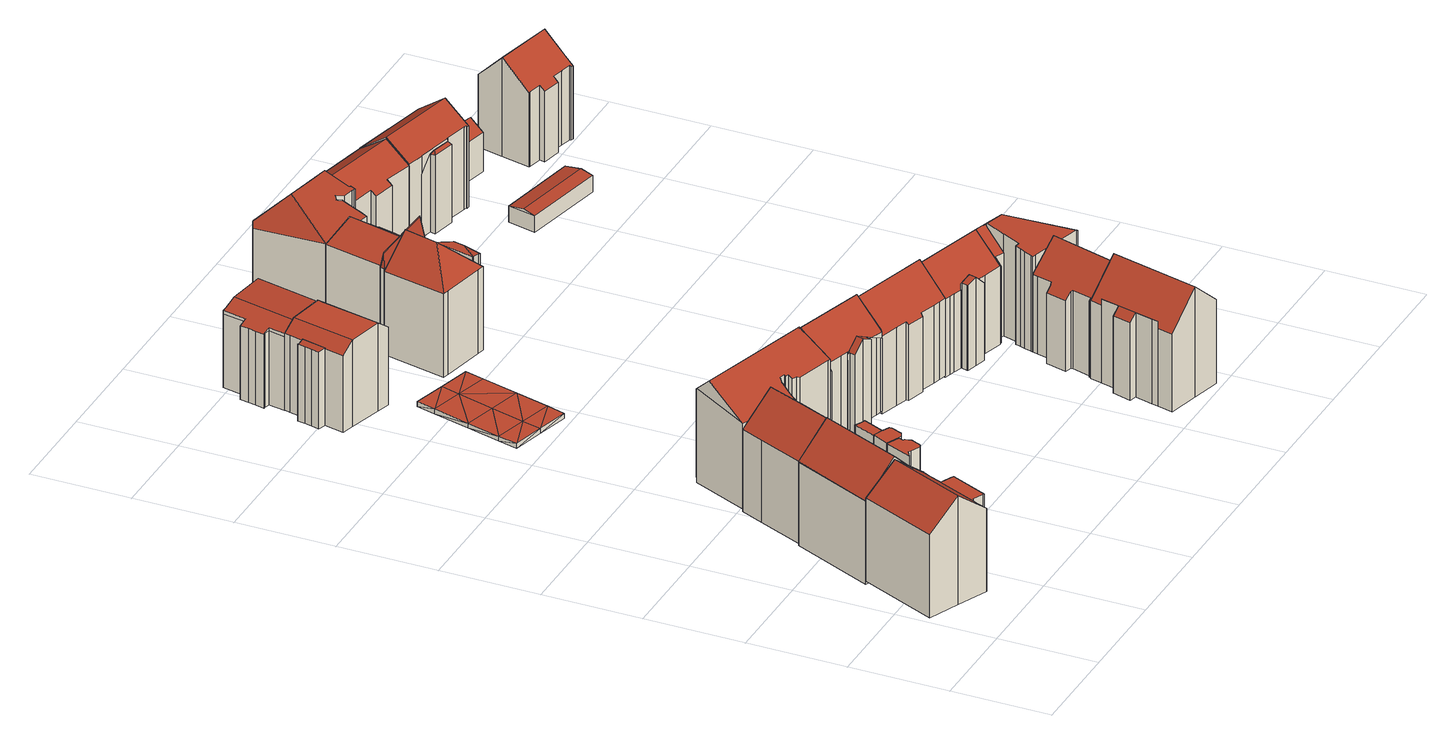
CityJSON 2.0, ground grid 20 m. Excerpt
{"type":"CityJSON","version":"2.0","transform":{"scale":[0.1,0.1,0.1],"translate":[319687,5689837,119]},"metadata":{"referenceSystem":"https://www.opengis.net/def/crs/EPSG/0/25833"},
"CityObjects":{
"building1":{"type":"Building","attributes":{"Gemeindeschluessel":14713000,"Geometrietyp2DReferenz":"3000","function":"31001_9998","roofType":"9999"},"children":["building1-1","building1-2"]},
"building1-1":{"type":"BuildingPart","attributes":{"Dachtyp_tdc":"tdcGableRoof","Dachneigung":38.21,"QualitaetDacherkennung":63,"Geometrietyp2DReferenz":"3000","roofType":"3100","measuredHeight":22.5},"parents":["building1"],"geometry":[{"type":"MultiSurface","lod":"2","boundaries":[[[0,1,2,3]],[[1,4,5,2]],[[4,6,7,5]],[[6,8,9,7]],[[10,11,12,13,14]],[[11,15,16,12]],[[15,17,18,16]],[[17,19,20,18]],[[19,21,22,20]],[[21,23,24,22]],[[23,25,26,24]],[[25,27,28,26]],[[27,29,30,28]],[[29,31,32,30]],[[31,33,34,32]],[[33,0,3,34]],[[29,27,25,23]],[[23,21,19,17,15,11,10,35,36,8,6,4,1,0,33,31,29]],[[3,2,5,7,9,37,13,12,16,18,20,22,24,26,28,30,32,34]],[[38,36,35]],[[37,9,8,36,38]],[[10,14,38,35]],[[14,13,37,38]]],"semantics":{"surfaces":[{"type":"WallSurface"},{"type":"RoofSurface"},{"type":"GroundSurface"},{"type":"ClosureSurface"}],"values":[0,0,0,0,0,0,0,0,0,0,0,0,0,0,0,0,1,1,2,0,3,0,3]}}]},
"building1-2":{"type":"BuildingPart","attributes":{"Dachtyp_tdc":"tdcPolyFlatRoof","Dachneigung":0,"QualitaetDacherkennung":74,"Geometrietyp2DReferenz":"3000","roofType":"1000","measuredHeight":17.11},"parents":["building1"],"geometry":[{"type":"MultiSurface","lod":"2","boundaries":[[[39,40,41,42]],[[40,43,44,41]],[[43,14,13,44]],[[45,9,8]],[[45,46,47,9]],[[46,48,49,47]],[[48,39,42,49]],[[48,46,45,36,38,14,43,40,39]],[[42,41,44,13,37,9,47,49]],[[37,13,14,38]],[[8,36,45]],[[9,37,38,36,8]]],"semantics":{"surfaces":[{"type":"WallSurface"},{"type":"RoofSurface"},{"type":"GroundSurface"},{"type":"ClosureSurface"}],"values":[0,0,0,0,0,0,0,1,2,3,0,3]}}]},
"building2":{"type":"Building","attributes":{"Gemeindeschluessel":14713000,"Geometrietyp2DReferenz":"3000","function":"31001_9998","roofType":"9999"},"children":["building2-1","building2-2","building2-3","building2-4"]},
"building2-1":{"type":"BuildingPart","attributes":{"Dachtyp_tdc":"tdcGableRoof","Dachneigung":44.18,"QualitaetDacherkennung":54,"Geometrietyp2DReferenz":"3000","roofType":"3100","measuredHeight":23.8},"parents":["building2"],"geometry":[{"type":"MultiSurface","lod":"2","boundaries":[[[50,51,52,53]],[[54,55,56,57]],[[55,58,59,56]],[[58,60,61,59]],[[60,50,53,61]],[[62,63,64,65]],[[55,54,51,64,63,58]],[[51,54,66,67]],[[50,65,64,51]],[[60,62,65,50]],[[58,63,62,60]],[[53,52,68,69,57,56,59,61]],[[68,52,51,67]],[[69,68,67,66]],[[57,69,66,54]]],"semantics":{"surfaces":[{"type":"WallSurface"},{"type":"RoofSurface"},{"type":"GroundSurface"},{"type":"ClosureSurface"}],"values":[0,0,0,0,0,1,1,0,0,0,0,2,3,3,3]}}]},
"building2-2":{"type":"BuildingPart","attributes":{"Dachtyp_tdc":"tdcPolyFlatRoof","Dachneigung":4.28,"QualitaetDacherkennung":78,"Geometrietyp2DReferenz":"3000","roofType":"2100","measuredHeight":19.68},"parents":["building2"],"geometry":[{"type":"MultiSurface","lod":"2","boundaries":[[[70,71,72,52,51]],[[71,73,74,72]],[[73,75,76,74]],[[73,71,70,77,75]],[[76,68,52,72,74]],[[68,76,75,77,67]],[[51,67,77,70]],[[52,68,67,51]]],"semantics":{"surfaces":[{"type":"WallSurface"},{"type":"RoofSurface"},{"type":"GroundSurface"},{"type":"ClosureSurface"}],"values":[0,0,0,1,2,3,0,3]}}]},
"building2-3":{"type":"BuildingPart","attributes":{"Dachtyp_tdc":"tdcPolyFlatRoof","Dachneigung":0,"QualitaetDacherkennung":79,"Geometrietyp2DReferenz":"3000","roofType":"1000","measuredHeight":19.69},"parents":["building2"],"geometry":[{"type":"MultiSurface","lod":"2","boundaries":[[[78,79,80,76,75]],[[79,81,82,80]],[[81,83,84,82]],[[83,85,86,84]],[[85,87,88,89,86]],[[87,85,83,81,79,78,90,91]],[[69,68,76,80,82,84,86,89]],[[67,66,92,91,90,77]],[[68,69,66,67]],[[75,77,90,78]],[[75,76,68,67,77]],[[92,88,87,91]],[[92,66,69,89,88]]],"semantics":{"surfaces":[{"type":"WallSurface"},{"type":"RoofSurface"},{"type":"GroundSurface"},{"type":"ClosureSurface"}],"values":[0,0,0,0,0,1,2,0,3,0,3,0,3]}}]},
"building2-4":{"type":"BuildingPart","attributes":{"Dachtyp_tdc":"tdcPolyFlatRoof","Dachneigung":0,"QualitaetDacherkennung":75,"Geometrietyp2DReferenz":"3000","roofType":"1000","measuredHeight":19.68},"parents":["building2"],"geometry":[{"type":"MultiSurface","lod":"2","boundaries":[[[88,93,94,89]],[[93,95,96,94]],[[95,97,98,96]],[[97,99,100,98]],[[99,101,102,100]],[[101,103,104,102]],[[103,105,106,104]],[[105,107,54,57,106]],[[107,105,103,101,99,97,95,93,88,92]],[[69,89,94,96,98,100,102,104,106,57]],[[89,69,66,92,88]],[[66,54,107,92]],[[57,54,66,69]]],"semantics":{"surfaces":[{"type":"WallSurface"},{"type":"RoofSurface"},{"type":"GroundSurface"},{"type":"ClosureSurface"}],"values":[0,0,0,0,0,0,0,0,1,2,3,0,3]}}]},
"building3":{"type":"Building","attributes":{"Dachtyp_tdc":"tdcFreeFormRoof","Gemeindeschluessel":14713000,"Dachneigung":41.62,"QualitaetDacherkennung":52,"Geometrietyp2DReferenz":"3000","function":"31001_9998","roofType":"5000","measuredHeight":23.27},"geometry":[{"type":"MultiSurface","lod":"2","boundaries":[[[65,108,109,110]],[[108,111,112,109]],[[111,113,114,112]],[[113,115,116,114]],[[115,117,118,116]],[[117,119,120,118]],[[119,121,122,120]],[[121,123,124,122]],[[123,125,126,124]],[[125,127,128,126]],[[127,129,130,128]],[[129,131,132,130]],[[131,65,110,132]],[[133,134,111,108,65]],[[119,117,115,113,134,133,131,129,127,125,123,121]],[[113,111,134]],[[65,131,133]],[[110,109,112,114,116,118,120,122,124,126,128,130,132]]],"semantics":{"surfaces":[{"type":"WallSurface"},{"type":"RoofSurface"},{"type":"GroundSurface"}],"values":[0,0,0,0,0,0,0,0,0,0,0,0,0,1,1,0,0,2]}}]},
"building4":{"type":"Building","attributes":{"Dachtyp_tdc":"tdcFreeFormRoof","Gemeindeschluessel":14713000,"Dachneigung":27.57,"QualitaetDacherkennung":31,"Geometrietyp2DReferenz":"3000","function":"31001_9998","roofType":"5000","measuredHeight":22.54},"geometry":[{"type":"MultiSurface","lod":"2","boundaries":[[[135,136,137,138]],[[136,139,140,137]],[[139,141,142,140]],[[141,143,144,142]],[[143,145,146,144]],[[145,147,148,146]],[[147,149,150,148]],[[149,151,152,150]],[[151,153,154,152]],[[153,155,156,154]],[[155,157,158,156]],[[157,159,160,158]],[[159,161,162,160]],[[161,163,164,162]],[[163,165,166,164]],[[165,167,168,166]],[[167,169,170,168]],[[169,135,138,170]],[[171,169,167,165,172]],[[159,157,155,153,151,149,147,145,143,141,139,136,135,171,172,163,161]],[[165,163,172]],[[135,169,171]],[[138,137,140,142,144,146,148,150,152,154,156,158,160,162,164,166,168,170]]],"semantics":{"surfaces":[{"type":"WallSurface"},{"type":"RoofSurface"},{"type":"GroundSurface"}],"values":[0,0,0,0,0,0,0,0,0,0,0,0,0,0,0,0,0,0,1,1,0,0,2]}}]},
"building5":{"type":"Building","attributes":{"Gemeindeschluessel":14713000,"Geometrietyp2DReferenz":"3000","function":"31001_9998","roofType":"9999"},"children":["building5-1","building5-2"]},
"building5-1":{"type":"BuildingPart","attributes":{"Dachtyp_tdc":"tdcCutGableRoof","Dachneigung":2.38,"QualitaetDacherkennung":64,"Geometrietyp2DReferenz":"3000","roofType":"9999","measuredHeight":18.18},"parents":["building5"],"geometry":[{"type":"MultiSurface","lod":"2","boundaries":[[[173,174,175,176]],[[177,178,179,180]],[[178,181,182,179]],[[181,183,184,182]],[[183,185,186,184]],[[185,187,188,186]],[[187,189,190,188]],[[189,191,192,190]],[[191,193,194,192]],[[193,195,196,194]],[[195,173,176,196]],[[185,183,181,178,177,174,173,195]],[[193,191,189,187]],[[195,193,187,185]],[[176,175,180,179,182,184,186,188,190,192,194,196]],[[177,180,175,174]]],"semantics":{"surfaces":[{"type":"WallSurface"},{"type":"RoofSurface"},{"type":"GroundSurface"},{"type":"ClosureSurface"}],"values":[0,0,0,0,0,0,0,0,0,0,0,1,1,1,2,3]}}]},
"building5-2":{"type":"BuildingPart","attributes":{"Dachtyp_tdc":"tdcPolyFlatRoof","Dachneigung":6.47,"QualitaetDacherkennung":74,"Geometrietyp2DReferenz":"3000","roofType":"2100","measuredHeight":16.08},"parents":["building5"],"geometry":[{"type":"MultiSurface","lod":"2","boundaries":[[[197,175,174]],[[197,198,199,175]],[[198,200,201,199]],[[200,202,203,201]],[[202,204,205,203]],[[204,206,207,205]],[[206,208,179,207]],[[208,209,177,180,179]],[[208,206,204,202,200,198,197,209]],[[180,175,199,201,203,205,207,179]],[[174,177,209,197]],[[174,175,180,177]]],"semantics":{"surfaces":[{"type":"WallSurface"},{"type":"RoofSurface"},{"type":"GroundSurface"},{"type":"ClosureSurface"}],"values":[0,0,0,0,0,0,0,0,1,2,0,3]}}]},
"building6":{"type":"Building","attributes":{"Stand_DGM":"2023","Stand_Basis-DLM":"2022","Gemeindeschluessel":"14713000","ObjektHoehe":1,"Stand_Laserscan":"2023","BodenHoehe":122.05,"Stand_3D-Stadtmodell":"2025","Geometrietyp2DReferenz":2000,"AbsoluteHoehe":123.05,"function":"53001_1800","roofType":"9999","measuredHeight":1},"geometry":[{"type":"MultiSurface","lod":"2","boundaries":[[[210,211,212]],[[212,211,213]],[[214,215,210]],[[214,210,212]],[[216,215,217]],[[217,215,214]],[[218,216,219]],[[219,216,217]],[[212,213,220]],[[220,213,221]],[[214,212,222]],[[222,212,220]],[[217,214,222]],[[217,222,223]],[[219,217,224]],[[224,217,223]],[[213,211,225]],[[213,225,226]],[[211,210,227]],[[211,227,225]],[[210,215,228]],[[210,228,227]],[[215,216,229]],[[215,229,228]],[[216,218,230]],[[216,230,229]],[[218,219,231]],[[218,231,230]],[[219,224,232]],[[219,232,231]],[[224,223,233]],[[224,233,232]],[[223,222,234]],[[223,234,233]],[[222,220,235]],[[222,235,234]],[[220,221,236]],[[220,236,235]],[[221,213,226]],[[221,226,236]],[[237,225,227]],[[226,225,237]],[[227,228,238]],[[237,227,238]],[[239,228,229]],[[238,228,239]],[[231,229,230]],[[239,229,231]],[[235,226,237]],[[236,226,235]],[[234,237,238]],[[235,237,234]],[[234,238,239]],[[233,234,239]],[[232,239,231]],[[233,239,232]]],"semantics":{"surfaces":[{"type":"RoofSurface"},{"type":"WallSurface"},{"type":"GroundSurface"}],"values":[0,0,0,0,0,0,0,0,0,0,0,0,0,0,0,0,1,1,1,1,1,1,1,1,1,1,1,1,1,1,1,1,1,1,1,1,1,1,1,1,2,2,2,2,2,2,2,2,2,2,2,2,2,2,2,2]}}]},
"building7":{"type":"Building","attributes":{"Dachtyp_tdc":"tdcFreeFormRoof","Gemeindeschluessel":14713000,"Dachneigung":2.8,"QualitaetDacherkennung":75,"Geometrietyp2DReferenz":"3000","function":"31001_9998","roofType":"5000","measuredHeight":17.63},"geometry":[{"type":"MultiSurface","lod":"2","boundaries":[[[240,241,242,243]],[[241,244,245,242]],[[244,246,247,245]],[[246,248,249,247]],[[248,250,251,249]],[[250,252,253,251]],[[252,254,255,253]],[[254,256,257,255]],[[256,258,259,257]],[[258,260,261,259]],[[260,262,263,261]],[[262,264,265,263]],[[264,266,267,265]],[[266,240,243,267]],[[268,269,270,271]],[[272,273,274,275,256,254,252,250,276,277,183,278]],[[269,272,278,279,270]],[[240,270,279,241]],[[241,279,278,183,244]],[[244,183,277,246]],[[246,277,276,248]],[[248,276,250]],[[258,275,274,260]],[[256,275,258]],[[260,274,273,262]],[[262,273,272,269,268,264]],[[266,271,270,240]],[[264,268,271,266]],[[243,242,245,247,249,251,253,255,257,259,261,263,265,267]]],"semantics":{"surfaces":[{"type":"WallSurface"},{"type":"RoofSurface"},{"type":"GroundSurface"}],"values":[0,0,0,0,0,0,0,0,0,0,0,0,0,0,1,1,1,0,0,0,0,0,0,0,0,0,0,0,2]}}]},
"building8":{"type":"Building","attributes":{"Gemeindeschluessel":14713000,"Geometrietyp2DReferenz":"3000","function":"31001_9998","roofType":"9999"},"children":["building8-1","building8-2"]},
"building8-1":{"type":"BuildingPart","attributes":{"Dachtyp_tdc":"tdcGableRoof","Dachneigung":44.52,"QualitaetDacherkennung":55,"Geometrietyp2DReferenz":"3000","roofType":"3100","measuredHeight":21.9},"parents":["building8"],"geometry":[{"type":"MultiSurface","lod":"2","boundaries":[[[280,281,282,283,284]],[[281,285,286,282]],[[285,287,288,286]],[[287,289,290,288]],[[289,291,292,290]],[[291,293,294,292]],[[293,295,296,294]],[[295,297,298,296]],[[297,299,300,298]],[[299,301,302,300]],[[301,303,304,302]],[[303,305,306,304]],[[305,307,308,309,306]],[[303,301,299,297,295,293,291]],[[291,289,287,285,281,280,310,311,312,307,305,303]],[[283,282,286,288,290,292,294,296,298,300,302,304,306,309,313]],[[280,284,310]],[[312,308,307]],[[284,283,313,311,310]],[[311,313,309,308,312]]],"semantics":{"surfaces":[{"type":"WallSurface"},{"type":"RoofSurface"},{"type":"GroundSurface"},{"type":"ClosureSurface"}],"values":[0,0,0,0,0,0,0,0,0,0,0,0,0,1,1,2,0,0,3,3]}}]},
"building8-2":{"type":"BuildingPart","attributes":{"Dachtyp_tdc":"tdcGableRoof","Dachneigung":47.71,"QualitaetDacherkennung":63,"Geometrietyp2DReferenz":"3000","roofType":"3100","measuredHeight":18.63},"parents":["building8"],"geometry":[{"type":"MultiSurface","lod":"2","boundaries":[[[314,284,283,315]],[[308,316,317,309]],[[316,318,319,317]],[[318,320,321,319]],[[320,322,323,321]],[[322,324,325,323]],[[324,326,327,325]],[[326,328,329,327]],[[328,330,331,329]],[[330,332,333,331]],[[332,334,335,333]],[[334,314,315,335]],[[330,328,326,324,322,320,318,316,308,312,336]],[[336,310,284,314,334,332,330]],[[315,283,313,309,317,319,321,323,325,327,329,331,333,335]],[[311,310,336]],[[313,283,284,310,311]],[[312,311,336]],[[308,309,313,311,312]]],"semantics":{"surfaces":[{"type":"WallSurface"},{"type":"RoofSurface"},{"type":"GroundSurface"},{"type":"ClosureSurface"}],"values":[0,0,0,0,0,0,0,0,0,0,0,0,1,1,2,0,3,0,3]}}]},
"building9":{"type":"Building","attributes":{"Dachtyp_tdc":"tdcGableRoof","Gemeindeschluessel":14713000,"Dachneigung":44.73,"QualitaetDacherkennung":87,"Geometrietyp2DReferenz":"3000","function":"31001_9998","roofType":"3100","measuredHeight":21.91},"geometry":[{"type":"MultiSurface","lod":"2","boundaries":[[[337,338,339,340]],[[338,341,342,339]],[[341,343,344,342]],[[343,345,346,344]],[[345,347,348,346]],[[347,349,350,348]],[[349,351,352,350]],[[351,353,354,352]],[[353,355,356,354]],[[355,357,358,356]],[[357,359,360,358]],[[359,361,362,360]],[[361,337,340,362]],[[357,355,353,351,349,347,345,343,341,338,337]],[[337,361,359,357]],[[340,339,342,344,346,348,350,352,354,356,358,360,362]]],"semantics":{"surfaces":[{"type":"WallSurface"},{"type":"RoofSurface"},{"type":"GroundSurface"}],"values":[0,0,0,0,0,0,0,0,0,0,0,0,0,1,1,2]}}]},
"building10":{"type":"Building","attributes":{"Gemeindeschluessel":14713000,"Geometrietyp2DReferenz":"3000","function":"31001_9998","roofType":"9999"},"children":["building10-1","building10-2"]},
"building10-1":{"type":"BuildingPart","attributes":{"Dachtyp_tdc":"tdcFreeFormRoof","Dachneigung":43.85,"QualitaetDacherkennung":58,"Geometrietyp2DReferenz":"3000","roofType":"5000","measuredHeight":22.98},"parents":["building10"],"geometry":[{"type":"MultiSurface","lod":"2","boundaries":[[[363,364,365,366]],[[364,367,368,365]],[[367,369,370,368]],[[369,371,372,370]],[[371,373,374,372]],[[373,375,376,374]],[[375,377,378,376]],[[377,379,380,378]],[[379,381,382,380]],[[381,383,384,382]],[[377,375,373,385]],[[373,371,369,367,385]],[[367,364,363,386,387,383,381,379,377,385]],[[384,388,389,366,365,368,370,372,374,376,378,380,382]],[[388,384,383,387]],[[389,388,387,386]],[[363,366,389,386]]],"semantics":{"surfaces":[{"type":"WallSurface"},{"type":"RoofSurface"},{"type":"GroundSurface"},{"type":"ClosureSurface"}],"values":[0,0,0,0,0,0,0,0,0,0,1,1,1,2,3,3,3]}}]},
"building10-2":{"type":"BuildingPart","attributes":{"Dachtyp_tdc":"tdcHipRoof","Dachneigung":44.93,"QualitaetDacherkennung":37,"Geometrietyp2DReferenz":"3000","roofType":"3200","measuredHeight":19},"parents":["building10"],"geometry":[{"type":"MultiSurface","lod":"2","boundaries":[[[390,391,392,393]],[[391,394,363,366,392]],[[395,387,388,387]],[[396,384,383]],[[396,397,398,384]],[[397,399,400,398]],[[399,401,402,400]],[[401,403,404,402]],[[403,405,406,404]],[[405,390,393,406]],[[407,394,391,390,408]],[[401,399,397,396,395,409]],[[390,405,403,401,409,408]],[[395,407,408,409]],[[393,392,366,389,388,384,398,400,402,404,406]],[[386,363,394,407]],[[386,389,366,363]],[[387,386,407,395]],[[388,389,386,387]],[[396,383,387,395]],[[383,384,388,387]]],"semantics":{"surfaces":[{"type":"WallSurface"},{"type":"RoofSurface"},{"type":"GroundSurface"},{"type":"ClosureSurface"}],"values":[0,0,0,0,0,0,0,0,0,0,1,1,1,1,2,0,3,0,3,0,3]}}]},
"building11":{"type":"Building","attributes":{"Gemeindeschluessel":14713000,"Geometrietyp2DReferenz":"3000","function":"31001_9998","roofType":"9999"},"children":["building11-1","building11-2"]},
"building11-1":{"type":"BuildingPart","attributes":{"Dachtyp_tdc":"tdcFreeFormRoof","Dachneigung":81.94,"QualitaetDacherkennung":30,"Geometrietyp2DReferenz":"3000","roofType":"5000","measuredHeight":23.15},"parents":["building11"],"geometry":[{"type":"MultiSurface","lod":"2","boundaries":[[[410,411,412,376]],[[413,414,380,415,416]],[[414,410,376,380]],[[417,414,413]],[[418,417,413,419,420,411]],[[418,411,410]],[[417,418,410,414]],[[376,412,421,415,380]],[[416,419,413]],[[415,421,420,419,416]],[[421,412,411,420]]],"semantics":{"surfaces":[{"type":"WallSurface"},{"type":"RoofSurface"},{"type":"GroundSurface"},{"type":"ClosureSurface"}],"values":[0,0,0,1,1,1,1,2,0,3,3]}}]},
"building11-2":{"type":"BuildingPart","attributes":{"Dachtyp_tdc":"tdcGableRoof","Dachneigung":36.07,"QualitaetDacherkennung":65,"Geometrietyp2DReferenz":"3000","roofType":"3100","measuredHeight":20.67},"parents":["building11"],"geometry":[{"type":"MultiSurface","lod":"2","boundaries":[[[422,423,424,425]],[[423,426,427,424]],[[426,428,429,427]],[[428,430,431,429]],[[430,432,433,431]],[[432,434,435,433]],[[434,436,437,435]],[[436,438,439,437]],[[438,440,441,439]],[[440,416,415,441]],[[442,443,444,412,411]],[[443,445,446,444]],[[445,447,448,446]],[[447,449,450,448]],[[449,422,425,450]],[[445,443,442,451]],[[451,419,416,440,438,436,434,432,430,428,426,423,422,449,447,445]],[[425,424,427,429,431,433,435,437,439,441,415,421,412,444,446,448,450]],[[420,419,451]],[[421,415,416,419,420]],[[442,411,420,451]],[[421,420,411,412]]],"semantics":{"surfaces":[{"type":"WallSurface"},{"type":"RoofSurface"},{"type":"GroundSurface"},{"type":"ClosureSurface"}],"values":[0,0,0,0,0,0,0,0,0,0,0,0,0,0,0,1,1,2,0,3,0,3]}}]},
"building12":{"type":"Building","attributes":{"Gemeindeschluessel":14713000,"Geometrietyp2DReferenz":"3000","function":"31001_9998","roofType":"9999"},"children":["building12-1","building12-2"]},
"building12-1":{"type":"BuildingPart","attributes":{"Dachtyp_tdc":"tdcPolyFlatRoof","Dachneigung":44.92,"QualitaetDacherkennung":43,"Geometrietyp2DReferenz":"3000","roofType":"2100","measuredHeight":17.44},"parents":["building12"],"geometry":[{"type":"MultiSurface","lod":"2","boundaries":[[[452,453,454]],[[454,455,456,452]],[[455,457,458,456]],[[457,459,460,458]],[[459,461,462,460]],[[461,463,464,462]],[[463,465,466,464]],[[465,467,468,466]],[[465,463,461,459,457,455,454,467]],[[469,452,456,458,460,462,464,466]],[[470,471,468,467,454]],[[452,469,471,453]],[[453,471,470,454]],[[466,468,471,469]]],"semantics":{"surfaces":[{"type":"WallSurface"},{"type":"RoofSurface"},{"type":"GroundSurface"},{"type":"ClosureSurface"}],"values":[0,0,0,0,0,0,0,0,1,2,0,3,3,3]}}]},
"building12-2":{"type":"BuildingPart","attributes":{"Dachtyp_tdc":"tdcGableRoof","Dachneigung":45.42,"QualitaetDacherkennung":51,"Geometrietyp2DReferenz":"3000","roofType":"3100","measuredHeight":22.75},"parents":["building12"],"geometry":[{"type":"MultiSurface","lod":"2","boundaries":[[[468,472,473,466]],[[472,474,475,473]],[[474,476,477,475]],[[476,478,479,477]],[[478,480,481,479]],[[480,482,483,481]],[[482,484,485,483]],[[484,486,487,485]],[[486,488,489,487]],[[488,490,491,489]],[[490,492,493,491]],[[492,494,495,493]],[[494,496,497,495]],[[496,498,499,497]],[[498,500,501,499]],[[500,502,503,501]],[[502,453,452,503]],[[500,498,496,494,492,490,488,486,484,482,480,478,476,474]],[[474,472,468,471,453,502,500]],[[469,466,473,475,477,479,481,483,485,487,489,491,493,495,497,499,501,503,452]],[[469,452,453,471]],[[466,469,471,468]]],"semantics":{"surfaces":[{"type":"WallSurface"},{"type":"RoofSurface"},{"type":"GroundSurface"},{"type":"ClosureSurface"}],"values":[0,0,0,0,0,0,0,0,0,0,0,0,0,0,0,0,0,1,1,2,3,3]}}]},
"building13":{"type":"Building","attributes":{"Gemeindeschluessel":14713000,"Geometrietyp2DReferenz":"3000","function":"31001_9998","roofType":"9999"},"children":["building13-1","building13-2"]},
"building13-1":{"type":"BuildingPart","attributes":{"Dachtyp_tdc":"tdcGableRoof","Dachneigung":44.52,"QualitaetDacherkennung":56,"Geometrietyp2DReferenz":"3000","roofType":"3100","measuredHeight":21.56},"parents":["building13"],"geometry":[{"type":"MultiSurface","lod":"2","boundaries":[[[504,505,506,507]],[[505,508,509,506]],[[508,510,511,509]],[[510,512,513,511]],[[512,514,515,513]],[[514,516,517,515]],[[516,518,519,517]],[[518,520,521,519]],[[520,522,523,521]],[[522,524,525,523]],[[524,526,527,525]],[[526,528,529,530,527]],[[524,522,520,518,516,514,512]],[[512,510,508,505,504,531,532,528,526,524]],[[533,507,506,509,511,513,515,517,519,521,523,525,527,530]],[[532,529,528]],[[504,507,533,531]],[[531,533,530,529,532]]],"semantics":{"surfaces":[{"type":"WallSurface"},{"type":"RoofSurface"},{"type":"GroundSurface"},{"type":"ClosureSurface"}],"values":[0,0,0,0,0,0,0,0,0,0,0,0,1,1,2,0,3,3]}}]},
"building13-2":{"type":"BuildingPart","attributes":{"Dachtyp_tdc":"tdcGableRoof","Dachneigung":44.55,"QualitaetDacherkennung":48,"Geometrietyp2DReferenz":"3000","roofType":"3100","measuredHeight":18.28},"parents":["building13"],"geometry":[{"type":"MultiSurface","lod":"2","boundaries":[[[534,535,536,537]],[[535,538,539,536]],[[538,540,541,539]],[[540,542,543,541]],[[542,544,545,543]],[[544,546,547,545]],[[546,548,504,507,547]],[[529,534,537,530]],[[549,548,546,544,542,540]],[[540,538,535,534,529,532,549]],[[537,536,539,541,543,545,547,507,533,530]],[[531,504,548,549]],[[533,507,504,531]],[[532,531,549]],[[529,530,533,531,532]]],"semantics":{"surfaces":[{"type":"WallSurface"},{"type":"RoofSurface"},{"type":"GroundSurface"},{"type":"ClosureSurface"}],"values":[0,0,0,0,0,0,0,0,1,1,2,0,3,0,3]}}]},
"building14":{"type":"Building","attributes":{"Dachtyp_tdc":"tdcFreeFormRoof","Gemeindeschluessel":14713000,"Dachneigung":14.24,"QualitaetDacherkennung":30,"Geometrietyp2DReferenz":"3000","function":"31001_9998","roofType":"5000","measuredHeight":21.64},"geometry":[{"type":"MultiSurface","lod":"2","boundaries":[[[550,551,552,553]],[[551,554,555,552]],[[554,556,557,555]],[[556,558,559,557]],[[558,560,561,559]],[[560,562,563,561]],[[562,564,565,563]],[[564,566,567,565]],[[566,568,569,567]],[[568,570,571,569]],[[570,572,573,571]],[[572,574,575,573]],[[574,576,577,575]],[[576,578,579,577]],[[578,580,581,579]],[[580,582,583,581]],[[582,550,553,583]],[[584,585,578,576,586]],[[564,562,560,558,556,554,551,550,587,584,586,574,572,570,568,566]],[[584,587,582,580,585]],[[576,574,586]],[[580,578,585]],[[550,582,587]],[[553,552,555,557,559,561,563,565,567,569,571,573,575,577,579,581,583]]],"semantics":{"surfaces":[{"type":"WallSurface"},{"type":"RoofSurface"},{"type":"GroundSurface"}],"values":[0,0,0,0,0,0,0,0,0,0,0,0,0,0,0,0,0,1,1,1,0,0,0,2]}}]},
"building15":{"type":"Building","attributes":{"Dachtyp_tdc":"tdcFreeFormRoof","Gemeindeschluessel":14713000,"Dachneigung":44.38,"QualitaetDacherkennung":50,"Geometrietyp2DReferenz":"3000","function":"31001_9998","roofType":"5000","measuredHeight":21.51},"geometry":[{"type":"MultiSurface","lod":"2","boundaries":[[[588,589,590,591]],[[589,592,593,590]],[[592,594,595,593]],[[594,596,597,595]],[[596,598,599,597]],[[598,600,601,599]],[[600,602,603,601]],[[602,604,605,603]],[[604,606,607,605]],[[606,608,609,607]],[[608,610,611,609]],[[610,612,613,611]],[[612,614,615,613]],[[614,616,617,615]],[[616,618,619,617]],[[618,620,621,619]],[[620,622,623,621]],[[622,624,625,623]],[[624,588,591,625]],[[626,627,608,606,604,602,600,598,596,594,592,589,588]],[[612,610,627,626,624,622,620,618,616,614]],[[610,608,627]],[[588,624,626]],[[591,590,593,595,597,599,601,603,605,607,609,611,613,615,617,619,621,623,625]]],"semantics":{"surfaces":[{"type":"WallSurface"},{"type":"RoofSurface"},{"type":"GroundSurface"}],"values":[0,0,0,0,0,0,0,0,0,0,0,0,0,0,0,0,0,0,0,1,1,0,0,2]}}]},
"building16":{"type":"Building","attributes":{"Gemeindeschluessel":14713000,"Geometrietyp2DReferenz":"3000","function":"31001_9998","roofType":"9999"},"children":["building16-1","building16-2"]},
"building16-1":{"type":"BuildingPart","attributes":{"Dachtyp_tdc":"tdcGableRoof","Dachneigung":44.75,"QualitaetDacherkennung":82,"Geometrietyp2DReferenz":"3000","roofType":"3100","measuredHeight":21.47},"parents":["building16"],"geometry":[{"type":"MultiSurface","lod":"2","boundaries":[[[628,629,630,631]],[[629,632,633,630]],[[632,634,635,633]],[[634,636,637,635]],[[636,638,639,637]],[[638,640,641,639]],[[640,642,643,641]],[[638,636,634,632,629,628,644,645,646]],[[646,642,640,638]],[[647,648,631,630,633,635,637,639,641,643]],[[645,649,646]],[[628,631,648,644]],[[644,648,647,649,645]],[[649,642,646]],[[647,643,642,649]]],"semantics":{"surfaces":[{"type":"WallSurface"},{"type":"RoofSurface"},{"type":"GroundSurface"},{"type":"ClosureSurface"}],"values":[0,0,0,0,0,0,0,1,1,2,0,3,3,0,3]}}]},
"building16-2":{"type":"BuildingPart","attributes":{"Dachtyp_tdc":"tdcHipAndGableRoof","Dachneigung":10.36,"QualitaetDacherkennung":31,"Geometrietyp2DReferenz":"3000","roofType":"5000","measuredHeight":21.82},"parents":["building16"],"geometry":[{"type":"MultiSurface","lod":"2","boundaries":[[[650,651,652,653]],[[651,654,655,652]],[[654,656,657,655]],[[656,658,659,657]],[[658,660,661,659]],[[660,662,628,631,661]],[[642,663,664,643]],[[663,665,666,664]],[[665,667,668,666]],[[667,669,670,668]],[[669,671,672,670]],[[671,673,674,672]],[[673,675,676,674]],[[675,677,678,676]],[[677,679,680,678]],[[679,681,682,680]],[[681,683,684,682]],[[683,685,686,684]],[[685,687,611,686]],[[687,688,689,611]],[[688,690,609,689]],[[690,650,653,609]],[[687,685,683,681,679,677,675,673,671,691]],[[671,669,667,665,663,642,649,645,692,691]],[[692,662,660,658,656,654,651,650,690,688,687,691]],[[653,652,655,657,659,661,631,648,647,643,664,666,668,670,672,674,676,678,680,682,684,686,611,689,609]],[[644,628,662,692]],[[648,631,628,644]],[[645,644,692]],[[649,647,648,644,645]],[[642,643,647,649]]],"semantics":{"surfaces":[{"type":"WallSurface"},{"type":"RoofSurface"},{"type":"GroundSurface"},{"type":"ClosureSurface"}],"values":[0,0,0,0,0,0,0,0,0,0,0,0,0,0,0,0,0,0,0,0,0,0,1,1,1,2,0,3,0,3,3]}}]},
"building17":{"type":"Building","attributes":{"Dachtyp_tdc":"tdcFreeFormRoof","Gemeindeschluessel":14713000,"Dachneigung":36.03,"QualitaetDacherkennung":76,"Geometrietyp2DReferenz":"3000","function":"31001_9998","roofType":"5000","measuredHeight":20.44},"geometry":[{"type":"MultiSurface","lod":"2","boundaries":[[[693,694,695,696]],[[694,697,698,695]],[[697,699,700,698]],[[699,701,702,700]],[[701,703,704,702]],[[703,705,706,704]],[[705,707,708,706]],[[707,709,710,708]],[[709,711,712,710]],[[711,693,696,712]],[[713,697,694,714]],[[703,701,699,713,714,693,711,709,707,705]],[[694,693,714]],[[699,697,713]],[[696,695,698,700,702,704,706,708,710,712]]],"semantics":{"surfaces":[{"type":"WallSurface"},{"type":"RoofSurface"},{"type":"GroundSurface"}],"values":[0,0,0,0,0,0,0,0,0,0,1,1,0,0,2]}}]},
"building18":{"type":"Building","attributes":{"Gemeindeschluessel":14713000,"Geometrietyp2DReferenz":"3000","function":"31001_9998","roofType":"9999"},"children":["building18-1","building18-2"]},
"building18-1":{"type":"BuildingPart","attributes":{"Dachtyp_tdc":"tdcFreeFormRoof","Dachneigung":50.12,"QualitaetDacherkennung":26,"Geometrietyp2DReferenz":"3000","roofType":"5000","measuredHeight":16.88},"parents":["building18"],"geometry":[{"type":"MultiSurface","lod":"2","boundaries":[[[715,716,717,718]],[[716,719,720,717]],[[721,722,723,724]],[[722,715,718,723]],[[716,719,716,715,725]],[[715,722,726,725]],[[722,721,726]],[[721,716,725,726]],[[718,717,720,717,724,723]],[[717,716,721,724]]],"semantics":{"surfaces":[{"type":"WallSurface"},{"type":"RoofSurface"},{"type":"GroundSurface"},{"type":"ClosureSurface"}],"values":[0,0,0,0,1,1,1,1,2,3]}}]},
"building18-2":{"type":"BuildingPart","attributes":{"Dachtyp_tdc":"tdcGableRoof","Dachneigung":36.15,"QualitaetDacherkennung":79,"Geometrietyp2DReferenz":"3000","roofType":"3100","measuredHeight":20.64},"parents":["building18"],"geometry":[{"type":"MultiSurface","lod":"2","boundaries":[[[727,728,729,730]],[[728,731,732,729]],[[731,733,721,724,732]],[[734,735,720,719]],[[735,736,700,720]],[[736,737,738,700]],[[737,739,698,738]],[[739,740,741,698]],[[740,742,743,741]],[[742,744,745,743]],[[744,746,747,745]],[[746,727,730,747]],[[742,740,739,737]],[[737,736,735,734,733,731,728,727,746,744,742]],[[730,729,732,724,717,720,700,738,698,741,743,745,747]],[[719,716,721,733,734]],[[719,720,717,716]],[[717,724,721,716]]],"semantics":{"surfaces":[{"type":"WallSurface"},{"type":"RoofSurface"},{"type":"GroundSurface"},{"type":"ClosureSurface"}],"values":[0,0,0,0,0,0,0,0,0,0,0,0,1,1,2,0,3,3]}}]},
"building19":{"type":"Building","attributes":{"Dachtyp_tdc":"tdcGableRoof","Gemeindeschluessel":14713000,"Dachneigung":10.91,"QualitaetDacherkennung":13,"Geometrietyp2DReferenz":"3000","function":"31001_2463","roofType":"3100","measuredHeight":3.93},"geometry":[{"type":"MultiSurface","lod":"2","boundaries":[[[748,749,750,751]],[[749,752,753,750]],[[752,754,755,753]],[[754,748,751,755]],[[752,749,756]],[[748,754,757]],[[749,748,757,756]],[[754,752,756,757]],[[751,750,753,755]]],"semantics":{"surfaces":[{"type":"WallSurface"},{"type":"RoofSurface"},{"type":"GroundSurface"}],"values":[0,0,0,0,0,0,1,1,2]}}]},
"building20":{"type":"Building","attributes":{"Dachtyp_tdc":"tdcGableRoof","Gemeindeschluessel":14713000,"Dachneigung":42.48,"QualitaetDacherkennung":15,"Geometrietyp2DReferenz":"3000","function":"31001_9998","roofType":"3100","measuredHeight":10.23},"geometry":[{"type":"MultiSurface","lod":"2","boundaries":[[[758,759,760,761]],[[759,762,763,760]],[[762,764,765,763]],[[764,758,761,765]],[[762,759,766]],[[758,764,767]],[[759,758,767,766]],[[764,762,766,767]],[[761,760,763,765]]],"semantics":{"surfaces":[{"type":"WallSurface"},{"type":"RoofSurface"},{"type":"GroundSurface"}],"values":[0,0,0,0,0,0,1,1,2]}}]},
"building21":{"type":"Building","attributes":{"Dachtyp_tdc":"tdcGableRoof","Gemeindeschluessel":14713000,"Dachneigung":40.25,"QualitaetDacherkennung":62,"Geometrietyp2DReferenz":"3000","function":"31001_9998","roofType":"3100","measuredHeight":20.46},"geometry":[{"type":"MultiSurface","lod":"2","boundaries":[[[768,769,770,771]],[[769,772,773,770]],[[772,774,775,773]],[[774,776,777,775]],[[776,778,779,777]],[[778,780,781,779]],[[780,782,783,781]],[[782,784,785,783]],[[784,786,787,785]],[[786,788,789,787]],[[788,790,791,789]],[[790,792,793,791]],[[792,794,795,793]],[[794,796,797,795]],[[796,768,771,797]],[[792,790,788,786]],[[786,784,782,780,778,776,774,772,769,768,796,794,792]],[[771,770,773,775,777,779,781,783,785,787,789,791,793,795,797]]],"semantics":{"surfaces":[{"type":"WallSurface"},{"type":"RoofSurface"},{"type":"GroundSurface"}],"values":[0,0,0,0,0,0,0,0,0,0,0,0,0,0,0,1,1,2]}}]}
},
"vertices":[
[197,229,182],[195,224,182],[195,224,12],[197,229,12],[193,225,184],[193,225,12],[182,198,184],[182,198,12],[186,189,178],[186,189,12],[144,111,184],[143,111,184],[143,111,12],[144,111,12],[144,111,183],[139,101,184],[139,101,12],[137,96,184],[137,96,12],[132,83,184],[132,83,12],[130,79,184],[130,79,12],[68,106,237],[68,106,12],[5,133,183],[5,133,12],[73,289,184],[73,289,12],[135,261,237],[135,261,12],[197,233,184],[197,233,12],[199,233,182],[199,233,12],[179,193,184],[179,192,183],[179,193,12],[179,193,183],
[175,104,183],[173,105,183],[173,105,12],[175,104,12],[152,115,183],[152,115,12],[186,189,183],[202,182,183],[202,182,12],[208,179,183],[208,179,12],
[146,454,177],[269,400,177],[269,400,5],[146,454,5],[212,268,177],[198,236,177],[198,236,5],[212,268,5],[197,233,177],[197,233,5],[73,289,177],[73,289,5],[73,289,178],[135,261,243],[208,427,243],[146,454,179],[235,322,177],[250,355,177],[250,355,5],[235,322,5],
[269,400,201],[283,394,200],[283,394,5],[292,391,200],[292,391,5],[272,346,200],[272,346,5],[250,355,201],
[272,346,202],[285,340,202],[285,340,5],[286,336,202],[286,336,5],[276,313,202],[276,313,5],[266,308,202],[266,308,5],[261,310,202],[261,310,201],[261,310,5],[250,355,202],[235,322,202],[235,322,201],
[257,301,201],[257,301,5],[261,299,201],[261,299,5],[264,287,201],[264,287,5],[255,266,201],[255,266,5],[248,263,201],[248,263,5],[229,272,201],[229,272,5],[224,275,201],[224,275,5],[212,268,201],
[185,544,179],[185,544,9],[146,454,9],[205,590,179],[205,590,9],[324,538,185],[324,538,9],[328,536,182],[328,536,9],[325,531,182],[325,531,9],[305,484,182],[305,484,9],[318,478,169],[318,478,9],[320,477,167],[320,477,9],[299,430,167],[299,430,9],[298,431,168],[298,431,9],[285,436,181],[285,436,9],[269,400,181],[269,400,9],[207,427,241],[266,563,241],
[457,535,201],[452,536,201],[452,536,14],[457,535,14],[377,557,201],[377,557,14],[374,562,203],[374,562,14],[364,566,203],[364,566,14],[366,575,208],[366,575,14],[360,577,208],[360,577,14],[360,580,210],[360,580,14],[349,583,210],[349,583,14],[342,577,205],[342,577,14],[340,572,203],[340,572,14],[334,561,196],[334,561,14],[325,540,184],[325,540,14],[324,538,183],[324,538,14],[205,590,192],[205,590,14],[255,703,209],[255,703,14],[288,719,186],[288,719,14],[494,660,186],[494,660,14],[478,605,239],[242,673,239],
[147,1345,175],[155,1384,175],[155,1384,16],[147,1345,16],[166,1433,175],[165,1433,175],[165,1433,16],[166,1433,16],[171,1459,175],[171,1459,16],[174,1472,175],[174,1472,16],[201,1466,195],[201,1466,16],[268,1450,198],[268,1450,16],[295,1445,177],[295,1445,16],[267,1312,178],[267,1312,16],[241,1319,198],[241,1319,16],[173,1338,195],[173,1338,16],
[155,1384,177],[140,1389,175],[140,1389,16],[144,1405,175],[144,1405,16],[147,1419,175],[147,1419,16],[150,1435,175],[150,1435,16],[153,1434,175],[153,1434,16],[165,1433,177],[166,1433,177],
[214,1071,40],[204,1032,40],[279,1054,40],[269,1015,40],[297,1122,40],[232,1139,40],[252,1214,40],[318,1197,40],[263,1253,40],[328,1235,40],[345,1036,40],[334,998,40],[363,1104,40],[383,1179,40],[393,1218,40],[204,1032,30],[269,1015,30],[214,1071,30],[232,1139,30],[252,1214,30],[263,1253,30],[328,1235,30],[393,1218,30],[383,1179,30],[363,1104,30],[345,1036,30],[334,998,30],[279,1054,30],[297,1122,30],[318,1197,30],
[273,1450,168],[247,1455,168],[247,1455,15],[273,1450,15],[174,1472,168],[174,1472,15],[180,1505,168],[180,1505,15],[169,1508,168],[169,1508,15],[166,1508,168],[166,1508,15],[170,1526,168],[170,1526,15],[173,1541,168],[173,1541,15],[176,1559,168],[176,1559,15],[191,1556,168],[191,1556,15],[201,1604,168],[201,1604,15],[207,1602,168],[207,1602,15],[324,1577,168],[324,1577,15],[295,1445,168],[295,1445,15],[324,1577,170],[302,1582,192],[273,1450,192],[295,1445,170],[232,1597,188],[207,1602,177],[201,1604,175],[191,1556,175],[169,1508,170],[180,1505,175],[203,1465,188],[247,1455,190],
[516,528,185],[500,533,185],[500,533,21],[516,528,21],[516,528,180],[464,543,185],[464,543,21],[460,533,175],[460,533,21],[457,535,176],[457,535,21],[476,601,240],[476,601,21],[494,660,179],[494,660,21],[573,637,179],[573,637,21],[575,639,176],[575,639,21],[640,621,176],[640,621,21],[639,617,179],[639,617,21],[622,558,240],[622,558,21],[607,504,188],[607,504,21],[606,502,185],[606,502,172],[606,502,21],[521,527,185],[540,521,185],[581,509,185],[540,521,21],
[518,524,184],[518,524,21],[606,501,172],[606,501,21],[602,502,174],[602,502,21],[590,505,180],[590,505,21],[574,510,189],[574,510,21],[566,512,193],[566,512,21],[560,510,196],[560,510,21],[557,500,196],[557,500,21],[535,506,208],[535,506,21],[514,512,184],[514,512,21],[515,513,184],[515,513,21],[540,521,208],
[788,511,234],[772,454,176],[772,454,15],[788,511,15],[757,458,176],[757,458,15],[742,462,176],[742,462,15],[708,472,176],[708,472,15],[705,467,171],[705,467,15],[668,478,171],[668,478,15],[668,483,176],[668,483,15],[644,490,176],[644,490,15],[606,501,176],[606,501,15],[622,558,234],[622,558,15],[639,617,173],[639,617,15],[804,570,173],[804,570,15],
[525,1265,182],[520,1246,183],[520,1246,10],[525,1265,10],[519,1241,183],[519,1241,10],[505,1245,183],[505,1245,10],[416,1263,183],[416,1263,10],[403,1266,183],[403,1266,10],[431,1395,183],[431,1395,10],[490,1381,241],[490,1381,10],[549,1368,183],[549,1368,10],[548,1365,183],[548,1365,10],[544,1345,182],[544,1345,10],[474,1312,240],[525,1264,183],[543,1345,183],[543,1345,10],[525,1264,10],
[559,1266,182],[553,1266,184],[553,1266,10],[559,1266,10],[525,1265,194],[543,1345,194],[544,1345,194],[555,1340,190],[555,1340,10],[569,1332,184],[569,1332,10],[573,1331,182],[573,1331,10],[568,1308,182],[568,1308,10],[563,1284,182],[563,1284,10],[525,1264,194],[545,1291,200],[551,1314,200],
[431,1395,188],[433,1403,188],[433,1403,10],[552,1383,188],[549,1368,188],[552,1383,10],[552,1383,179],[543,1377,241],[436,1398,218],[540,1385,188],[501,1392,188],[501,1392,10],
[585,1479,170],[589,1477,168],[589,1477,10],[585,1479,10],[585,1460,168],[585,1460,10],[590,1453,163],[590,1453,10],[586,1435,163],[586,1435,10],[583,1422,163],[583,1422,10],[579,1403,163],[579,1403,10],[571,1400,168],[571,1400,10],[567,1381,168],[567,1381,10],[559,1382,174],[559,1382,10],[433,1403,192],[459,1522,192],[459,1522,10],[527,1506,216],[527,1506,10],[576,1495,179],[576,1495,10],[588,1492,170],[588,1492,10],[501,1392,216],
[840,70,12],[840,70,172],[840,70,187],[842,81,187],[842,81,12],[852,118,186],[852,118,12],[837,122,172],[837,122,12],[847,160,172],[847,160,12],[861,156,186],[861,156,12],[870,193,185],[870,193,12],[870,193,186],[870,193,173],[843,81,12],[843,81,187],[843,81,172],
[877,218,173],[877,218,12],[941,202,240],[941,202,12],[998,187,186],[998,187,12],[985,134,186],[985,134,12],[988,134,184],[988,134,12],[983,115,184],[983,115,12],[982,112,184],[982,112,12],[975,113,191],[975,113,12],[968,83,191],[968,83,12],[975,81,184],[975,81,12],[974,79,184],[974,79,12],[970,60,184],[970,60,12],[967,60,186],[967,60,12],[954,7,186],[954,7,12],[896,22,240],[896,22,12],[832,38,172],[832,38,12],
[812,442,174],[796,447,174],[796,447,12],[812,442,12],[785,450,174],[785,450,12],[772,454,174],[772,454,12],[787,509,228],[787,509,12],[804,570,166],[804,570,12],[805,573,163],[805,573,12],[869,554,163],[869,554,12],[869,552,166],[869,552,12],[950,528,166],[950,528,12],[933,468,228],[933,468,12],[917,413,174],[917,413,12],[877,424,174],[877,424,153],[877,424,12],[836,436,174],[857,430,174],[836,436,12],
[860,428,171],[857,427,173],[857,427,12],[860,428,12],[854,415,173],[854,415,12],[832,421,195],[832,421,12],[811,427,188],[811,427,12],[811,429,188],[811,429,12],[814,441,188],[814,441,12],[812,442,187],[836,436,195],
[630,1554,210],[633,1553,210],[633,1553,8],[630,1554,8],[631,1543,208],[631,1543,8],[628,1544,208],[628,1544,8],[623,1545,208],[623,1545,8],[601,1550,208],[601,1550,8],[591,1564,211],[591,1564,8],[581,1557,209],[581,1557,8],[587,1548,207],[587,1548,8],[582,1523,200],[582,1523,8],[579,1509,197],[579,1509,8],[577,1500,194],[577,1500,8],[576,1495,193],[576,1495,8],[459,1522,193],[459,1522,8],[493,1679,167],[493,1679,8],[519,1692,164],[519,1692,8],[653,1661,167],[653,1661,8],[543,1628,224],[505,1685,175],[460,1522,193],[641,1607,224],
[877,218,171],[878,221,171],[878,221,13],[877,218,13],[882,220,175],[882,220,13],[893,260,175],[893,260,13],[891,263,172],[891,263,13],[878,267,159],[878,267,13],[890,310,159],[890,310,13],[901,307,170],[901,307,13],[905,308,174],[905,308,13],[913,338,173],[913,338,13],[916,349,173],[916,349,13],[1032,316,166],[1032,316,13],[1019,267,165],[1019,267,13],[1022,266,162],[1022,266,13],[1021,264,162],[1021,264,13],[1015,239,161],[1015,239,13],[1014,236,161],[1014,236,13],[1011,237,164],[1011,237,13],[998,187,163],[998,187,13],[934,203,228],[971,333,228],
[945,419,185],[924,426,186],[924,426,13],[945,419,13],[920,412,172],[920,412,13],[917,413,172],[917,413,13],[921,427,186],[921,427,13],[932,468,228],[932,468,13],[950,528,165],[950,528,13],[974,521,165],[974,521,13],[956,457,223],[957,460,227],[957,461,228],[957,461,13],[956,457,13],[957,461,227],
[917,353,211],[920,366,213],[920,366,13],[917,353,13],[923,376,215],[923,376,13],[926,386,217],[926,386,13],[926,387,217],[926,387,13],[935,385,218],[935,385,13],[945,419,224],[998,515,165],[998,515,13],[999,517,162],[999,517,13],[1040,506,162],[1040,506,13],[1039,503,165],[1039,503,13],[1080,491,165],[1080,491,13],[1076,478,168],[1076,478,13],[1069,453,175],[1069,453,13],[1061,423,183],[1061,423,13],[1057,408,186],[1057,408,13],[1061,407,184],[1061,407,13],[1060,404,184],[1060,404,13],[1035,315,208],[1035,315,13],[1032,316,210],[924,347,210],[924,347,13],[916,349,210],[994,445,231],[956,457,231],
[630,1554,171],[653,1661,166],[653,1661,4],[630,1554,4],[824,1623,166],[824,1623,4],[799,1515,171],[799,1515,4],[738,1530,172],[738,1530,4],[736,1519,164],[736,1519,4],[689,1529,164],[689,1529,4],[692,1541,172],[692,1541,4],[639,1552,172],[639,1552,4],[633,1553,171],[633,1553,4],[810,1565,208],[641,1603,208],
[858,1491,166],[860,1501,166],[860,1501,4],[858,1491,4],[835,1507,136],[835,1507,4],[909,1490,166],[906,1480,166],[906,1480,4],[909,1490,4],[864,1495,173],[902,1486,173],
[963,1478,174],[957,1479,174],[957,1479,4],[963,1478,4],[909,1491,174],[909,1491,4],[909,1490,174],[835,1507,174],[835,1507,173],[799,1515,174],[810,1565,211],[810,1565,4],[824,1623,167],[992,1584,167],[992,1584,4],[979,1527,211],[979,1527,4],[967,1475,172],[967,1475,4],[962,1476,172],[962,1476,4],
[1104,1295,40],[933,1331,40],[933,1331,6],[1104,1295,6],[947,1388,39],[947,1388,6],[1116,1355,38],[1116,1355,6],[939,1355,45],[1109,1320,45],
[1086,1501,87],[1010,1518,87],[1010,1518,6],[1086,1501,6],[1024,1575,82],[1024,1575,6],[1100,1558,82],[1100,1558,6],[1017,1547,108],[1093,1529,108],
[1252,1405,157],[1251,1408,159],[1251,1408,5],[1252,1405,5],[1229,1413,159],[1229,1413,5],[1206,1418,159],[1206,1418,5],[1203,1408,150],[1203,1408,5],[1164,1417,151],[1164,1417,5],[1166,1428,159],[1166,1428,5],[1139,1434,159],[1139,1434,5],[1136,1434,159],[1136,1434,5],[1149,1493,210],[1149,1493,5],[1162,1546,155],[1162,1546,5],[1284,1520,154],[1284,1520,5],[1271,1466,210],[1271,1466,5],[1261,1421,171],[1261,1421,5],[1257,1404,156],[1257,1404,5]
]}
